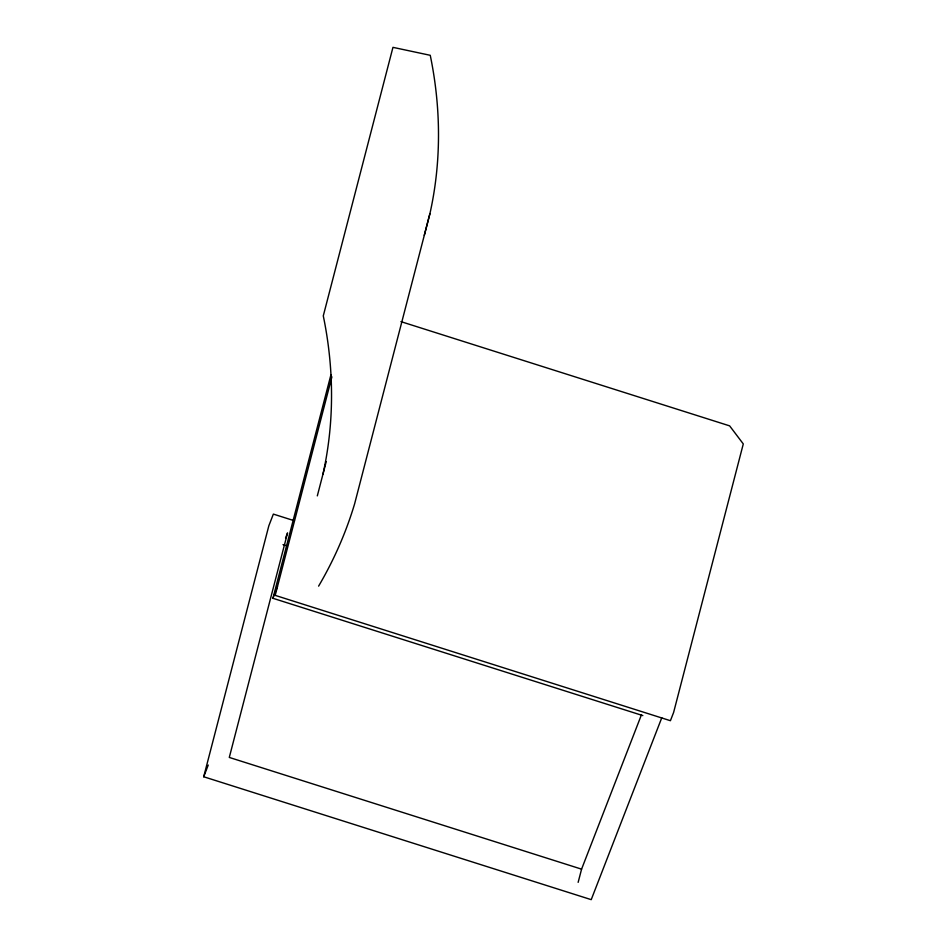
<?xml version="1.0" encoding="UTF-8"?>
<svg xmlns="http://www.w3.org/2000/svg" width="947" height="947" viewBox="0 0 947 947"><rect width="100%" height="100%" fill="white"/><g stroke="black" fill="none" stroke-linecap="round" stroke-linejoin="round"><path stroke-width="1.42" d="M322.927 474.281C334.599 422.291 334.078 367.957 323.282 315.872L392.958 47.35L430.246 55.305C441.042 107.39 441.562 161.736 429.902 213.714L354.616 503.851C346.01 532.616 333.829 560.257 318.606 586.134M661.787 717.743L591.224 899.65L203.712 776.765L268.83 525.81L273.363 514.103L294.458 520.791M642.835 715.589L272.937 598.291L330.917 374.846M331.9 376.835L275.198 595.367L670.417 720.703L673.613 712.452L743.288 443.93L729.628 425.866L400.924 321.625M317.316 495.885L326.218 461.615M424.292 235.33L429.902 213.714M578.144 882.355L581.576 869.157L641.45 714.784M285.532 538.097L287.557 532.901L229.292 757.434L581.576 869.157M203.712 776.765L208.245 765.058M272.937 598.291L277.471 586.584M283.011 544.608L287.237 545.946"/></g></svg>
